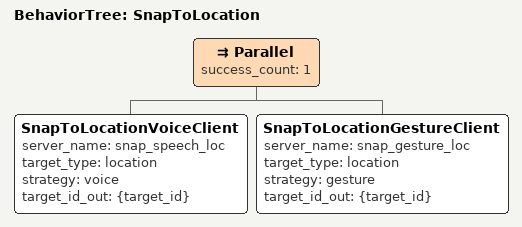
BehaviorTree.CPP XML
<root BTCPP_format="4">
    <BehaviorTree ID="SnapToLocation">
        <Parallel success_count="1">
            <SnapToLocationVoiceClient  server_name="snap_speech_loc"
                                        target_type="location"
                                        strategy="voice"
                                        target_id_out="{target_id}"/>
            <SnapToLocationGestureClient    server_name="snap_gesture_loc"
                                            target_type="location"
                                            strategy="gesture"
                                            target_id_out="{target_id}"/>
        </Parallel>
    </BehaviorTree>
</root>
